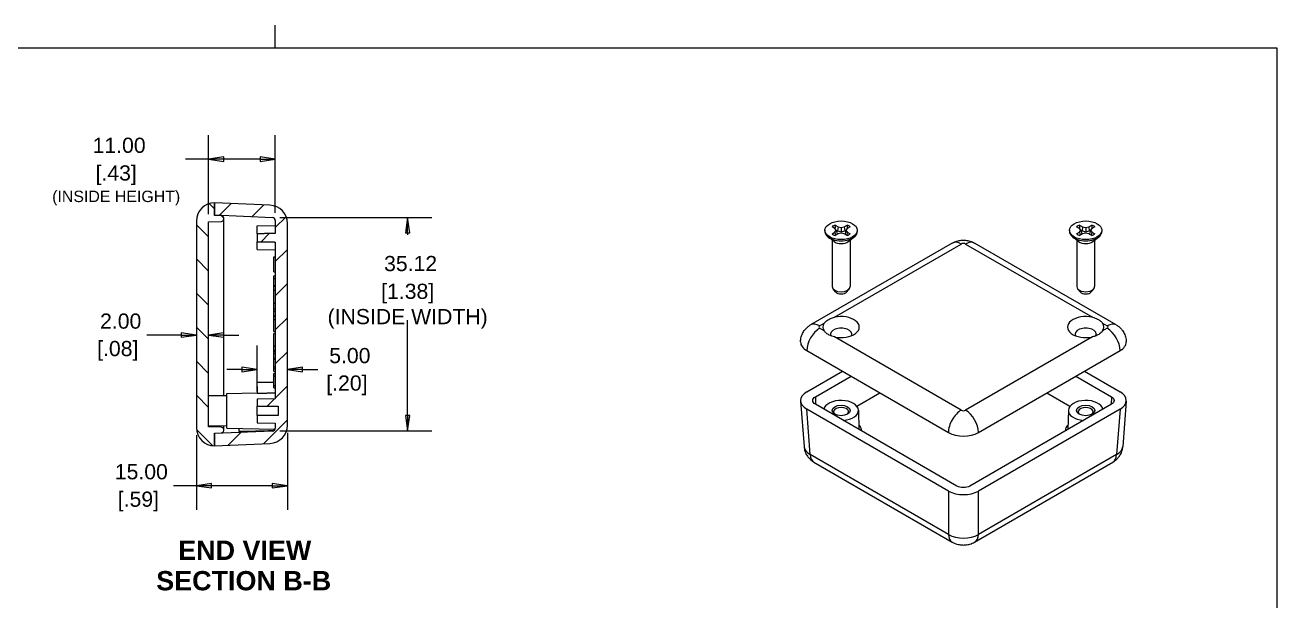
# Model space of a CAD drawing. Header units: millimetres. Extents: x 6 to 343, y 6 to 264.
# Drawn here: x 133.4 to 339.7, y 169.3 to 264.1 of the extents above; entities that cross this region are included whole.
import ezdxf

# ---------------------------------------------------------------- set-up
doc = ezdxf.new("R2010")
doc.units = ezdxf.units.MM
doc.header["$LTSCALE"] = 1.25
for name, color, linetype, lineweight in [('Dimension (ANSI)', 7, 'Continuous', 9), ('Hatch (ANSI)', 7, 'Continuous', 9), ('Sketch Geometry (ANSI)', 7, 'Continuous', 9), ('Symbol (ANSI)', 7, 'Continuous', 9), ('Visible (ANSI)', 7, 'Continuous', 9), ('Visible Narrow (ANSI)', 7, 'Continuous', 9)]:
    doc.layers.add(name, color=color, linetype=linetype, lineweight=lineweight)
doc.styles.add('Label Text (ANSI)', font='arialbd.ttf')
doc.styles.add('Note Text (ANSI)', font='arial.ttf')
doc.dimstyles.new('Default - mm (ANSI)', dxfattribs={"dimscale": 1.25, "dimtxt": 2, "dimasz": 2, "dimexe": 3.175, "dimexo": 1, "dimgap": 0.8, "dimtad": 0, "dimtih": 1, "dimtoh": 1, "dimrnd": 1e-08, "dimzin": 4, "dimdsep": 46, "dimtxsty": 'Note Text (ANSI)', "dimblk": 'Filled-1', "dimcen": 0.09, "dimdle": 10, "dimclrd": 256, "dimclre": 256, "dimclrt": 256, "dimadec": 1, "dimazin": 0, "dimtfac": 1.524, "dimtofl": 0, "dimtmove": 0, "dimatfit": 3, "dimfxl": 1, "dimtolj": 1, "dimtzin": 0, "dimlwd": -1, "dimlwe": -1, "dimarcsym": 0})

# ---------------------------------------------------------------- blocks, each defined once
blk = doc.blocks.new('Borders Default Border')
at = {"layer": 'Sketch Geometry (ANSI)'}
blk.add_line((139.7, 208.28), (139.7, 211.3), dxfattribs=at)
at = {"layer": 'Sketch Geometry (ANSI)', "flags": 128}
blk.add_lwpolyline([(7.62, 7.62), (7.62, 208.28), (271.78, 208.28), (271.78, 7.62), (7.62, 7.62)], dxfattribs=at)
blk = doc.blocks.new('Filled-1')
at = {"color": 0}
for p, q in [((0, 0), (-1, 0.15)), ((-1, 0.15), (-1, -0.15)), ((-1, 0), (0, 0)), ((-1, -0.15), (0, 0))]:
    blk.add_line(p, q, dxfattribs=at)
at = {"color": 0, "flags": 128}
blk.add_lwpolyline([(-1, -0.15), (0, 0), (-1, 0.15), (-1, -0.15)], dxfattribs=at)
at = {"color": 0}
blk.add_solid([(-1, -0.15), (0, 0), (-1, 0.15), (-1, -0.15)], dxfattribs=at)
blk = doc.blocks.new('*D9')
at = {"layer": 'Defpoints', "color": 0, "transparency": 16777216}
for p in [(174.66, 242.04), (163.66, 231.72), (174.66, 231.94)]:
    blk.add_point(p, dxfattribs=at)
at = {"layer": 'Dimension (ANSI)', "transparency": 16777216}
for p, q in [((163.66, 232.97), (163.66, 246)), ((174.66, 233.19), (174.66, 246)), ((163.66, 242.04), (159.86, 242.04)), ((172.16, 242.04), (166.16, 242.04))]:
    blk.add_line(p, q, dxfattribs=at)
at = {"layer": 'Dimension (ANSI)', "transparency": 16777216, "xscale": 2.5, "yscale": 2.5, "zscale": 2.5, "rotation": 180}
blk.add_blockref('Filled-1', (163.66, 242.04), dxfattribs=at)
at = {"layer": 'Dimension (ANSI)', "transparency": 16777216, "xscale": 2.5, "yscale": 2.5, "zscale": 2.5}
blk.add_blockref('Filled-1', (174.66, 242.04), dxfattribs=at)
at = {"layer": 'Dimension (ANSI)', "transparency": 16777216, "char_height": 2.5, "attachment_point": 5, "style": 'Note Text (ANSI)'}
for s, insert in [('\\A1; 11.00', (148.44, 244.31)), ('\\A1;[.43]{\\P\\fArial|b0|i0;\\H1.8750;(INSIDE HEIGHT)}', (148.44, 237.72))]:
    blk.add_mtext(s, dxfattribs=dict(at, insert=insert))
blk = doc.blocks.new('*D10')
at = {"layer": 'Defpoints', "color": 0, "transparency": 16777216}
for p in [(174.18, 232.44), (174.18, 197.33), (196.47, 197.33)]:
    blk.add_point(p, dxfattribs=at)
at = {"layer": 'Dimension (ANSI)', "transparency": 16777216}
for p, q in [((175.43, 232.44), (200.44, 232.44)), ((196.47, 229.94), (196.47, 229.56)), ((196.47, 199.83), (196.47, 215.55)), ((175.43, 197.33), (200.44, 197.33))]:
    blk.add_line(p, q, dxfattribs=at)
at = {"layer": 'Dimension (ANSI)', "transparency": 16777216, "xscale": 2.5, "yscale": 2.5, "zscale": 2.5}
for p, rotation in [((196.47, 232.44), 90), ((196.47, 197.33), 270)]:
    blk.add_blockref('Filled-1', p, dxfattribs=dict(at, rotation=rotation))
at = {"layer": 'Dimension (ANSI)', "transparency": 16777216, "char_height": 2.5, "attachment_point": 5, "style": 'Note Text (ANSI)'}
for s, insert in [('\\A1; 35.12{\\fArial|b0|i0;\\H1.9108;}', (196.47, 224.84)), ('\\A1;[1.38]{\\P(INSIDE WIDTH)}', (196.47, 217.83))]:
    blk.add_mtext(s, dxfattribs=dict(at, insert=insert))
blk = doc.blocks.new('*D32')
at = {"layer": 'Defpoints', "color": 0, "transparency": 16777216}
for p in [(161.66, 217.77), (163.66, 217.77), (161.66, 213.09)]:
    blk.add_point(p, dxfattribs=at)
at = {"layer": 'Dimension (ANSI)', "transparency": 16777216}
for p, q in [((159.16, 213.09), (153.5, 213.09)), ((166.16, 213.09), (168.66, 213.09))]:
    blk.add_line(p, q, dxfattribs=at)
at = {"layer": 'Dimension (ANSI)', "transparency": 16777216, "xscale": 2.5, "yscale": 2.5, "zscale": 2.5}
blk.add_blockref('Filled-1', (161.66, 213.09), dxfattribs=at)
at = {"layer": 'Dimension (ANSI)', "transparency": 16777216, "xscale": 2.5, "yscale": 2.5, "zscale": 2.5, "rotation": 180}
blk.add_blockref('Filled-1', (163.66, 213.09), dxfattribs=at)
at = {"layer": 'Dimension (ANSI)', "transparency": 16777216, "char_height": 2.5, "attachment_point": 5, "style": 'Note Text (ANSI)'}
for s, insert in [('\\A1; 2.00', (148.7, 215.37)), ('\\A1;[.08]', (148.7, 210.49))]:
    blk.add_mtext(s, dxfattribs=dict(at, insert=insert))
blk = doc.blocks.new('*D33')
at = {"layer": 'Defpoints', "color": 0, "transparency": 16777216}
for p in [(176.66, 198.25), (161.66, 197.86), (176.66, 188.29)]:
    blk.add_point(p, dxfattribs=at)
at = {"layer": 'Dimension (ANSI)', "transparency": 16777216}
for p, q in [((161.66, 196.61), (161.66, 184.32)), ((176.66, 197), (176.66, 184.32)), ((161.66, 188.29), (157.87, 188.29)), ((174.16, 188.29), (164.16, 188.29))]:
    blk.add_line(p, q, dxfattribs=at)
at = {"layer": 'Dimension (ANSI)', "transparency": 16777216, "xscale": 2.5, "yscale": 2.5, "zscale": 2.5, "rotation": 180}
blk.add_blockref('Filled-1', (161.66, 188.29), dxfattribs=at)
at = {"layer": 'Dimension (ANSI)', "transparency": 16777216, "xscale": 2.5, "yscale": 2.5, "zscale": 2.5}
blk.add_blockref('Filled-1', (176.66, 188.29), dxfattribs=at)
at = {"layer": 'Dimension (ANSI)', "transparency": 16777216, "char_height": 2.5, "attachment_point": 5, "style": 'Note Text (ANSI)'}
for s, insert in [('\\A1; 15.00', (152.1, 190.57)), ('\\A1;[.59]', (152.1, 185.69))]:
    blk.add_mtext(s, dxfattribs=dict(at, insert=insert))
blk = doc.blocks.new('*D38')
at = {"layer": 'Defpoints', "color": 0, "transparency": 16777216}
for p in [(176.66, 207.41), (171.66, 202.55), (176.66, 198.25)]:
    blk.add_point(p, dxfattribs=at)
at = {"layer": 'Dimension (ANSI)', "transparency": 16777216}
for p, q in [((171.66, 203.8), (171.66, 211.38)), ((169.16, 207.41), (166.66, 207.41)), ((179.16, 207.41), (181.66, 207.41))]:
    blk.add_line(p, q, dxfattribs=at)
at = {"layer": 'Dimension (ANSI)', "transparency": 16777216, "xscale": 2.5, "yscale": 2.5, "zscale": 2.5}
blk.add_blockref('Filled-1', (171.66, 207.41), dxfattribs=at)
at = {"layer": 'Dimension (ANSI)', "transparency": 16777216, "xscale": 2.5, "yscale": 2.5, "zscale": 2.5, "rotation": 180}
blk.add_blockref('Filled-1', (176.66, 207.41), dxfattribs=at)
at = {"layer": 'Dimension (ANSI)', "transparency": 16777216, "char_height": 2.5, "attachment_point": 5, "style": 'Note Text (ANSI)'}
for s, insert in [('\\A1; 5.00', (186.46, 209.69)), ('\\A1;[.20]', (186.46, 204.81))]:
    blk.add_mtext(s, dxfattribs=dict(at, insert=insert))

msp = doc.modelspace()

# ---------------------------------------------------------------- hatches: boundary and pattern name
at = {"layer": 'Hatch (ANSI)'}
h = msp.add_hatch(dxfattribs=at)
h.set_pattern_fill('ANSI31', color=256, scale=31.75, angle=90.00021, style=0)
h.set_pattern_definition([(135.0002, (0, 0), (-2.80632, -2.80634), [])])
edge = h.paths.add_edge_path()
edge.add_ellipse((165.7559, 197.5183), major_axis=(0, 0.4), ratio=1, start_angle=270, end_angle=358)
edge.add_line((165.7699, 197.918), (163.6559, 197.9918))
edge.add_line((163.6559, 197.9918), (163.6559, 231.722))
edge.add_line((163.6559, 231.722), (165.7699, 231.7958))
edge.add_ellipse((165.7559, 232.1956), major_axis=(0.3998, 0.014), ratio=1, start_angle=270, end_angle=358)
edge.add_line((166.1559, 232.1956), (166.1559, 232.3183))
edge.add_ellipse((165.7559, 232.3183), major_axis=(0, 0.4), ratio=1, start_angle=270, end_angle=358)
edge.add_line((165.7699, 232.718), (164.6559, 232.7569))
edge.add_line((164.6559, 232.7569), (164.6559, 232.8569))
edge.add_line((164.6559, 232.8569), (164.6559, 234.8569))
edge.add_ellipse((164.6559, 231.8569), major_axis=(-3, 0), ratio=1, start_angle=270, end_angle=360)
edge.add_line((161.6559, 231.8569), (161.6559, 197.8569))
edge.add_ellipse((164.6559, 197.8569), major_axis=(0, -3), ratio=1, start_angle=270, end_angle=360)
edge.add_line((164.6559, 194.8569), (164.6559, 196.8569))
edge.add_line((164.6559, 196.8569), (164.6559, 196.9569))
edge.add_line((164.6559, 196.9569), (165.7699, 196.9958))
edge.add_ellipse((165.7559, 197.3956), major_axis=(0.3998, 0.014), ratio=1, start_angle=270, end_angle=358)
edge.add_line((166.1559, 197.3956), (166.1559, 197.5183))
h = msp.add_hatch(dxfattribs=at)
h.set_pattern_fill('ANSI31', color=256, scale=31.75, style=0)
h.set_pattern_definition([(45, (0, 0), (-2.80633, 2.80633), [])])
edge = h.paths.add_edge_path()
edge.add_line((175.1559, 199.8569), (171.6559, 199.8569))
edge.add_line((171.6559, 199.8569), (171.6559, 198.6593))
edge.add_line((171.6559, 198.6593), (174.6559, 198.6069))
edge.add_line((174.6559, 198.6069), (174.6559, 197.7722))
edge.add_ellipse((174.1559, 197.7722), major_axis=(0, -0.5), ratio=1, start_angle=2.5, end_angle=90, ccw=False)
edge.add_line((174.1777, 197.2726), (164.6559, 196.8569))
edge.add_line((164.6559, 196.8569), (164.6559, 194.8569))
edge.add_line((164.6559, 194.8569), (173.7868, 195.2556))
edge.add_ellipse((173.6559, 198.2527), major_axis=(2.9971, 0.1309), ratio=1, start_angle=270, end_angle=357.5)
edge.add_line((176.6559, 198.2527), (176.6559, 231.4611))
edge.add_ellipse((173.6559, 231.4611), major_axis=(0, 3), ratio=1, start_angle=270, end_angle=357.5)
edge.add_line((173.7868, 234.4582), (164.6559, 234.8569))
edge.add_line((164.6559, 234.8569), (164.6559, 232.8569))
edge.add_line((164.6559, 232.8569), (174.1777, 232.4412))
edge.add_ellipse((174.1559, 231.9417), major_axis=(0.4995, -0.0218), ratio=1, start_angle=2.5, end_angle=90, ccw=False)
edge.add_line((174.6559, 231.9417), (174.6559, 229.8115))
edge.add_line((174.6559, 229.8115), (171.6559, 229.7554))
edge.add_line((171.6559, 229.7554), (171.6559, 228.4584))
edge.add_spline(control_points=[(171.6559, 228.4584), (173.0938, 228.4314), (174.6559, 228.4024)], knot_values=[0, 0, 0, 0.30005231, 0.30005231, 0.30005231], weights=[1, 1.00074972, 1], degree=2, periodic=0)
edge.add_line((174.6559, 228.4024), (174.6559, 202.6069))
edge.add_line((174.6559, 202.6069), (171.6559, 202.5545))
edge.add_line((171.6559, 202.5545), (171.6559, 201.3569))
edge.add_line((171.6559, 201.3569), (175.1559, 201.3569))
edge.add_line((175.1559, 201.3569), (175.1559, 199.8569))

# ---------------------------------------------------------------- linework, layer by layer
at = {"layer": 'Visible (ANSI)'}
for p, q in [((173.7868, 234.4582), (164.6559, 234.8569)), ((164.6559, 234.8569), (164.6559, 232.8569)), ((164.6559, 232.7569), (164.6559, 234.8569)), ((161.6559, 231.8569), (161.6559, 197.8569)), ((163.6559, 231.722), (165.7699, 231.7958)), ((163.6559, 197.9918), (163.6559, 231.722)), ((164.6559, 232.8569), (174.1777, 232.4412)), ((165.7699, 232.718), (164.6559, 232.7569)), ((166.1559, 232.1956), (166.1559, 232.3183)), ((166.1559, 231.3569), (166.1559, 232.1956)), ((166.1559, 203.0633), (166.1559, 231.3569)), ((171.6559, 231.0545), (174.6559, 231.1069)), ((174.6559, 231.9417), (174.6559, 229.8115)), ((176.6559, 198.2527), (176.6559, 231.4611)), ((266.904, 231.2006), (267.389, 230.9206)), ((268.4165, 230.9206), (268.9015, 231.2006)), ((307.2091, 231.2006), (307.6941, 230.9206)), ((308.7216, 230.9206), (309.2066, 231.2006)), ((171.6559, 229.7554), (171.6559, 231.0545)), ((171.6559, 229.7554), (171.6559, 228.4584)), ((265.2358, 230.3336), (265.2358, 230.1263)), ((266.7407, 228.4821), (265.7991, 229.1798)), ((266.8861, 230.6303), (266.4011, 230.9103)), ((266.4011, 229.757), (266.8861, 230.037)), ((267.1125, 230.3336), (266.8861, 230.6303)), ((266.8861, 230.037), (267.1125, 230.3336)), ((266.8861, 230.037), (266.9756, 229.508)), ((267.389, 229.7467), (266.904, 229.4667)), ((267.0924, 230.36), (267.3118, 230.2333)), ((267.1125, 230.3336), (267.2593, 229.7115)), ((267.2052, 229.6406), (267.2593, 229.7115)), ((267.389, 230.9206), (267.3118, 230.2333)), ((267.3118, 230.2333), (267.9028, 230.083)), ((267.389, 230.9206), (267.9028, 230.7899)), ((267.9028, 229.8774), (267.389, 229.7467)), ((267.9028, 230.7899), (268.4165, 230.9206)), ((267.9028, 230.7899), (267.9028, 230.083)), ((267.9028, 230.083), (268.4937, 230.2333)), ((268.4165, 229.7467), (267.9028, 229.8774)), ((268.4165, 230.9206), (268.4937, 230.2333)), ((268.9015, 229.4667), (268.4165, 229.7467)), ((268.4937, 230.2333), (268.7131, 230.36)), ((268.693, 230.3336), (268.5462, 229.7115)), ((268.5462, 229.7115), (268.6003, 229.6406)), ((268.9194, 230.6303), (268.693, 230.3336)), ((268.693, 230.3336), (268.9194, 230.037)), ((268.9194, 230.037), (268.8299, 229.508)), ((269.4044, 230.9103), (268.9194, 230.6303)), ((268.9194, 230.037), (269.4044, 229.757)), ((269.0648, 228.4821), (270.0064, 229.1798)), ((270.5698, 230.3336), (270.5698, 230.1263)), ((305.5408, 230.3336), (305.5408, 230.1263)), ((307.0458, 228.4821), (306.1042, 229.1798)), ((307.1912, 230.6303), (306.7062, 230.9103)), ((306.7062, 229.757), (307.1912, 230.037)), ((307.4176, 230.3336), (307.1912, 230.6303)), ((307.1912, 230.037), (307.4176, 230.3336)), ((307.1912, 230.037), (307.2807, 229.508)), ((307.6941, 229.7467), (307.2091, 229.4667)), ((307.3975, 230.36), (307.6169, 230.2333)), ((307.4176, 230.3336), (307.5644, 229.7115)), ((307.5103, 229.6406), (307.5644, 229.7115)), ((307.6941, 230.9206), (307.6169, 230.2333)), ((307.6169, 230.2333), (308.2078, 230.083)), ((307.6941, 230.9206), (308.2078, 230.7899)), ((308.2078, 229.8774), (307.6941, 229.7467)), ((308.2078, 230.7899), (308.7216, 230.9206)), ((308.2078, 230.7899), (308.2078, 230.083)), ((308.2078, 230.083), (308.7988, 230.2333)), ((308.7216, 229.7467), (308.2078, 229.8774)), ((308.7216, 230.9206), (308.7988, 230.2333)), ((309.2066, 229.4667), (308.7216, 229.7467)), ((308.7988, 230.2333), (309.0182, 230.36)), ((308.9981, 230.3336), (308.8513, 229.7115)), ((308.8513, 229.7115), (308.9054, 229.6406)), ((309.2245, 230.6303), (308.9981, 230.3336)), ((308.9981, 230.3336), (309.2245, 230.037)), ((309.2245, 230.037), (309.135, 229.508)), ((309.7094, 230.9103), (309.2245, 230.6303)), ((309.2245, 230.037), (309.7094, 229.757)), ((309.3699, 228.4821), (310.3115, 229.1798)), ((310.8748, 230.3336), (310.8748, 230.1263)), ((171.6559, 227.1593), (171.6559, 228.4584)), ((171.6559, 227.1593), (174.6559, 227.1069)), ((174.6559, 228.4024), (174.6559, 202.6069)), ((286.2017, 228.2243), (262.8672, 214.7521)), ((266.4296, 228.7127), (266.4296, 221.0633)), ((269.376, 228.7127), (269.376, 221.0633)), ((313.2434, 214.7521), (289.9089, 228.2243)), ((306.7346, 228.7127), (306.7346, 221.0633)), ((309.681, 228.7127), (309.681, 221.0633)), ((174.4059, 224.5632), (174.4059, 225.9603)), ((174.4059, 225.9603), (174.6559, 225.9603)), ((174.4059, 223.4793), (174.4059, 224.5632)), ((174.4059, 223.4793), (174.6559, 223.4793)), ((174.4059, 222.4069), (174.4059, 222.8139)), ((174.4059, 222.8139), (174.6559, 222.8139)), ((174.4059, 221.2602), (174.4059, 222.4069)), ((174.4059, 222.4069), (174.6559, 222.4069)), ((174.4059, 221.1436), (174.4059, 221.2602)), ((174.4059, 221.2602), (174.6559, 221.2602)), ((174.4059, 220.4987), (174.4059, 221.1436)), ((174.4059, 221.1436), (174.6559, 221.1436)), ((174.4059, 219.7625), (174.4059, 220.4987)), ((174.4059, 220.4987), (174.6559, 220.4987)), ((174.4059, 218.3334), (174.4059, 219.7625)), ((266.9827, 220.1923), (266.5687, 220.7024)), ((268.8228, 220.1923), (269.2368, 220.7024)), ((307.2878, 220.1923), (306.8738, 220.7024)), ((309.1279, 220.1923), (309.5419, 220.7024)), ((174.4059, 218.3334), (174.6559, 218.3334)), ((174.4059, 217.3821), (174.4059, 218.3334)), ((174.4059, 217.014), (174.4059, 217.3821)), ((174.4059, 217.3821), (174.6559, 217.3821)), ((174.4059, 216.2777), (174.4059, 217.014)), ((174.4059, 217.014), (174.6559, 217.014)), ((174.4059, 216.1714), (174.4059, 216.2777)), ((174.4059, 216.2777), (174.6559, 216.2777)), ((174.4059, 215.6558), (174.4059, 216.1714)), ((174.4059, 216.1714), (174.6559, 216.1714)), ((174.4059, 215.418), (174.4059, 215.6558)), ((174.4059, 215.6558), (174.6559, 215.6558)), ((174.4059, 214.6314), (174.4059, 215.418)), ((174.4059, 213.6664), (174.4059, 214.6314)), ((174.4059, 213.6664), (174.6559, 213.6664)), ((174.4059, 213.0879), (174.4059, 213.3257)), ((174.4059, 213.3257), (174.6559, 213.3257)), ((174.4059, 212.3013), (174.4059, 213.0879)), ((174.4059, 211.3364), (174.4059, 212.3013)), ((174.4059, 210.5784), (174.4059, 211.3364)), ((174.4059, 211.3364), (174.6559, 211.3364)), ((174.4059, 210.392), (174.4059, 210.5784)), ((174.4059, 210.5784), (174.6559, 210.5784)), ((262.2459, 210.521), (285.5804, 197.0488)), ((290.5302, 197.0488), (313.8647, 210.521)), ((174.4059, 210.0239), (174.4059, 210.392)), ((174.4059, 210.392), (174.6559, 210.392)), ((174.4059, 209.2876), (174.4059, 210.0239)), ((174.4059, 210.0239), (174.6559, 210.0239)), ((174.4059, 209.0921), (174.4059, 209.2876)), ((174.4059, 209.2876), (174.6559, 209.2876)), ((174.4059, 207.8345), (174.4059, 209.0921)), ((174.4059, 209.0921), (174.6559, 209.0921)), ((174.4059, 207.5052), (174.4059, 207.8345)), ((174.4059, 207.8345), (174.6559, 207.8345)), ((174.4059, 207.0845), (174.4059, 207.5052)), ((174.4059, 207.5052), (174.6559, 207.5052)), ((174.4059, 207.0845), (174.6559, 207.0845)), ((174.4059, 206.3528), (174.4059, 206.7507)), ((174.4059, 206.7507), (174.6559, 206.7507)), ((174.4059, 204.7979), (174.4059, 206.3528)), ((174.4059, 206.3528), (174.6559, 206.3528)), ((262.2435, 203.736), (268.1207, 207.1292)), ((263.6578, 202.9195), (269.535, 206.3127)), ((306.5756, 206.3127), (312.4528, 202.9195)), ((307.9898, 207.1292), (313.8671, 203.736)), ((171.6559, 205.3045), (174.4059, 205.3525)), ((171.6559, 204.6069), (171.6559, 205.3045)), ((171.6559, 204.6069), (171.6559, 203.4706)), ((174.4059, 204.4), (174.4059, 204.7979)), ((174.4059, 204.7979), (174.6559, 204.7979)), ((174.4059, 204.4), (174.6559, 204.4)), ((166.6559, 203.0545), (163.6559, 203.1069)), ((166.6559, 203.4673), (171.6559, 203.5545)), ((166.6559, 197.7465), (166.6559, 203.4673)), ((174.6559, 202.6069), (171.6559, 202.5545)), ((171.6559, 202.5545), (171.6559, 201.3569)), ((261.2221, 202.2205), (261.7893, 194.7212)), ((270.5048, 201.3613), (274.3079, 203.557)), ((301.8027, 203.557), (305.6058, 201.3613)), ((314.8884, 202.2205), (314.3213, 194.7212)), ((171.6559, 201.3569), (175.1559, 201.3569)), ((171.6559, 199.8569), (171.6559, 201.3569)), ((175.1559, 201.3569), (175.1559, 199.8569)), ((285.5828, 187.4061), (262.2435, 200.881)), ((286.997, 188.2226), (263.6578, 201.6975)), ((270.7629, 200.6959), (270.83, 197.5566)), ((312.4528, 201.6975), (289.1136, 188.2226)), ((313.8671, 200.881), (290.5278, 187.4061)), ((305.3477, 200.6959), (305.2806, 197.5566)), ((166.6559, 198.1593), (163.6559, 198.1069)), ((166.1559, 197.5183), (166.1559, 198.1505)), ((175.1559, 199.8569), (171.6559, 199.8569)), ((171.6559, 199.8569), (171.6559, 198.6593)), ((171.6559, 198.6593), (174.6559, 198.6069)), ((174.6559, 198.6069), (174.6559, 197.7722)), ((165.7699, 197.918), (163.6559, 197.9918)), ((174.1777, 197.2726), (164.6559, 196.8569)), ((164.6559, 196.9569), (165.7699, 196.9958)), ((164.6559, 194.8569), (164.6559, 196.9569)), ((164.6559, 196.8569), (164.6559, 194.8569)), ((166.1559, 197.3956), (166.1559, 197.5183)), ((166.6559, 197.7465), (174.628, 197.6074)), ((168.6559, 197.7116), (168.6559, 197.1817)), ((164.6559, 194.8569), (173.7868, 195.2556)), ((263.4266, 192.158), (286.2021, 179.0086)), ((289.9085, 179.0086), (312.684, 192.158))]:
    msp.add_line(p, q, dxfattribs=at)
for centre, radius, start, end in [((164.6559, 231.8569), 3, 90, 180), ((173.6559, 231.4611), 3, 0, 87.5), ((165.7559, 232.3183), 0.4, 0, 88), ((165.7559, 232.1956), 0.4, 272, 0), ((174.1559, 231.9417), 0.5, 0, 87.5), ((173.6559, 198.2527), 3, 272.5, 0), ((164.6559, 197.8569), 3, 180, 270), ((165.7559, 197.5183), 0.4, 0, 88), ((165.7559, 197.3956), 0.4, 272, 0), ((174.1559, 197.7722), 0.5, 272.5, 0)]:
    msp.add_arc(centre, radius, start, end, dxfattribs=at)
for centre, major_axis in [((267.9028, 230.3336), (-2.667, 0)), ((308.2078, 230.3336), (-2.667, 0)), ((267.9028, 200.6755), (-1.5, 0)), ((308.2078, 200.6755), (-1.5, 0))]:
    msp.add_ellipse(centre, major_axis=major_axis, ratio=0.57735027, dxfattribs=at)
for centre, major_axis, ratio, start_param, end_param in [((267.9028, 230.3336), (1.8034, 0), 0.57735027, 2.15771072, 2.55467826), ((267.9028, 230.3336), (1.8034, 0), 0.57735027, 0.58691439, 0.98388194), ((308.2078, 230.3336), (1.8034, 0), 0.57735027, 2.15771072, 2.55467826), ((308.2078, 230.3336), (1.8034, 0), 0.57735027, 0.58691439, 0.98388194), ((267.9028, 230.1263), (2.667, 0), 0.57735027, 3.14159265, 6.28318531), ((267.9028, 230.3336), (-1.8034, 0), 0.57735027, 0.58691439, 0.98388194), ((267.9028, 230.3336), (-1.8034, 0), 0.57735027, 2.15771072, 2.55467826), ((308.2078, 230.1263), (2.667, 0), 0.57735027, 3.14159265, 6.28318531), ((308.2078, 230.3336), (-1.8034, 0), 0.57735027, 0.58691439, 0.98388194), ((308.2078, 230.3336), (-1.8034, 0), 0.57735027, 2.15771072, 2.55467826), ((267.9028, 229.005), (-1.4732, 0), 0.57735027, 0.66197837, 2.47961428), ((308.2078, 229.005), (-1.4732, 0), 0.57735027, 0.66197837, 2.47961428), ((267.9028, 221.0633), (1.4732, 0), 0.57735027, 3.14159267, 6.28318531), ((308.2078, 221.0633), (1.4732, 0), 0.57735027, 3.14159265, 6.28318531), ((267.9028, 220.4411), (-1.016, 0), 0.57735027, 0.43814903, 2.70344362), ((308.2078, 220.4411), (-1.016, 0), 0.57735027, 0.43814903, 2.70344362), ((267.9028, 214.3994), (-3, 0), 0.57735027, 5.90892501, 6.65744561), ((267.9028, 214.3994), (3, 0), 0.57735027, 4.33812868, 8.22824194), ((308.2078, 214.3994), (-3, 0), 0.57735027, 4.33812868, 8.22824194), ((308.2078, 214.3994), (3, 0), 0.57735027, 5.90892501, 6.65744561), ((267.9028, 213.2253), (1.75, 0), 0.57735027, 6.02721646, 9.6823715), ((308.2078, 213.2253), (1.75, 0), 0.57735027, 6.02559177, 9.68074681), ((264.7208, 211.9499), (-3.5, 0), 0.57735027, 0, 0.78539816), ((311.3898, 211.9499), (3.5, 0), 0.57735027, 5.49778714, 6.28318531), ((264.7255, 202.3085), (-3.5067, 0), 0.57625282, 5.49873847, 7.06763214), ((267.9028, 200.6755), (-2.8604, 0), 0.57735027, 1.69784616, 6.15613548), ((308.2078, 200.6755), (-2.8604, 0), 0.57735027, 3.26864248, 7.7269318), ((311.3851, 202.3085), (3.5067, 0), 0.57625282, 5.49873847, 7.06763214), ((267.9028, 200.4407), (1.25, 0), 0.57735027, 5.74397356, 9.96398971), ((308.2078, 200.4407), (1.25, 0), 0.57735027, 5.74397356, 9.96398971), ((268.2563, 197.4095), (3, 0), 0.57735027, 6.2275148, 6.833237), ((307.8543, 197.4095), (-3, 0), 0.57735027, 5.73313362, 6.33885581), ((288.0553, 198.4777), (3.5, 0), 0.57735027, 3.92699082, 5.49778714), ((288.0553, 188.839), (-3.5, 0), 0.57844981, 0.78634949, 2.35524316)]:
    msp.add_ellipse(centre, major_axis=major_axis, ratio=ratio, start_param=start_param, end_param=end_param, dxfattribs=at)
for points, degree in [([(266.904, 231.2006), (266.897, 230.9045), (266.8919, 230.6226)], 2), ([(268.9015, 231.2006), (268.9085, 230.9045), (268.9136, 230.6226)], 2), ([(307.2091, 231.2006), (307.2021, 230.9045), (307.197, 230.6226)], 2), ([(309.2066, 231.2006), (309.2136, 230.9045), (309.2187, 230.6226)], 2), ([(174.6559, 203.5114), (173.1453, 203.491), (171.6559, 203.4706)], 2), ([(263.6578, 201.6975), (263.3798, 201.858), (263.0578, 202.3085), (263.3798, 202.759), (263.6578, 202.9195)], 3), ([(312.4528, 202.9195), (312.7308, 202.759), (313.0528, 202.3085), (312.7308, 201.858), (312.4528, 201.6975)], 3), ([(174.1777, 197.325), (172.372, 197.2733), (170.4526, 197.2247), (168.6559, 197.1817)], 3), ([(289.1136, 188.2226), (288.8356, 188.0621), (288.0553, 187.8762), (287.275, 188.0621), (286.997, 188.2226)], 3)]:
    msp.add_open_spline(points, degree=degree, dxfattribs=at)
for points in [[(174.6559, 229.8115), (173.0938, 229.7824), (171.6559, 229.7554)], [(171.6559, 228.4584), (173.0938, 228.4314), (174.6559, 228.4024)]]:
    msp.add_rational_spline(points, [1, 1.00074972069, 1], degree=2, dxfattribs=at)
for points, knots in [([(286.2017, 228.2243), (286.4744, 228.3817), (286.7333, 228.4843), (287.23, 228.6304), (287.4686, 228.6732), (287.9392, 228.7163), (288.1714, 228.7163), (288.642, 228.6732), (288.8806, 228.6304), (289.3773, 228.4843), (289.6362, 228.3817), (289.9089, 228.2243)], [0, 0, 0, 0, 0.31415927, 0.31415927, 0.62831853, 0.62831853, 0.9424778, 0.9424778, 1.25663706, 1.25663706, 1.57079633, 1.57079633, 1.57079633, 1.57079633]), ([(261.2208, 211.9499), (261.2208, 212.2371), (261.2611, 212.5237), (261.4065, 213.0538), (261.5107, 213.297), (261.751, 213.7239), (261.8866, 213.9081), (262.1653, 214.224), (262.3085, 214.356), (262.5912, 214.5806), (262.7309, 214.6734), (262.8672, 214.7521)], [5.497787144, 5.497787144, 5.497787144, 5.497787144, 5.654866776, 5.654866776, 5.811946409, 5.811946409, 5.969026042, 5.969026042, 6.126105675, 6.126105675, 6.283185307, 6.283185307, 6.283185307, 6.283185307]), ([(265.1104, 215.0326), (265.2269, 215.2038), (265.4044, 215.3676), (265.7961, 215.6246), (265.976, 215.7206), (266.3678, 215.8882), (266.5814, 215.9606), (266.806, 216.0115)], [0, 0, 0, 0, 0.095595867, 0.095595867, 0.160618187, 0.160618187, 0.225858643, 0.225858643, 0.225858643, 0.225858643]), ([(309.3046, 216.0115), (309.6012, 215.9443), (309.895, 215.8359), (310.3446, 215.6071), (310.5094, 215.5042), (310.7925, 215.2822), (310.912, 215.1623), (311.0002, 215.0326)], [0, 0, 0, 0, 0.095595867, 0.095595867, 0.160618187, 0.160618187, 0.225858643, 0.225858643, 0.225858643, 0.225858643]), ([(313.2434, 214.7521), (313.3797, 214.6734), (313.5194, 214.5806), (313.8021, 214.356), (313.9453, 214.224), (314.224, 213.9081), (314.3596, 213.7239), (314.5999, 213.297), (314.7041, 213.0538), (314.8495, 212.5237), (314.8898, 212.2371), (314.8898, 211.9499)], [1.570796327, 1.570796327, 1.570796327, 1.570796327, 1.727875959, 1.727875959, 1.884955592, 1.884955592, 2.042035225, 2.042035225, 2.199114858, 2.199114858, 2.35619449, 2.35619449, 2.35619449, 2.35619449]), ([(266.806, 212.7872), (266.5094, 212.8545), (266.2156, 212.9511), (265.7659, 213.1746), (265.6012, 213.2794), (265.3181, 213.5098), (265.1986, 213.6365), (265.1104, 213.7662)], [0, 0, 0, 0, 0.095595867, 0.095595867, 0.160618187, 0.160618187, 0.225858643, 0.225858643, 0.225858643, 0.225858643]), ([(311.0002, 213.7662), (310.8837, 213.5949), (310.7062, 213.4194), (310.3145, 213.1572), (310.1346, 213.0629), (309.7428, 212.9037), (309.5292, 212.8382), (309.3046, 212.7872)], [0, 0, 0, 0, 0.095595867, 0.095595867, 0.160618187, 0.160618187, 0.225858643, 0.225858643, 0.225858643, 0.225858643]), ([(174.6276, 197.6074), (174.6174, 197.5797), (174.6039, 197.5527), (174.5624, 197.4908), (174.5313, 197.4577), (174.451, 197.3973), (174.4015, 197.3717), (174.2931, 197.3365), (174.2361, 197.3267), (174.1777, 197.325)], [-0.0650952449, -0.0650952449, -0.0650952449, -0.0650952449, -0.0529232181, -0.0529232181, -0.0359967459, -0.0359967459, -0.0175572777, -0.0175572777, 0, 0, 0, 0]), ([(261.7893, 194.7212), (261.8097, 194.4515), (261.8652, 194.1884), (262.0276, 193.7062), (262.1338, 193.4872), (262.3702, 193.1021), (262.5, 192.9356), (262.7649, 192.6481), (262.8999, 192.527), (263.1664, 192.3191), (263.298, 192.2323), (263.4266, 192.158)], [0.043550396, 0.043550396, 0.043550396, 0.043550396, 0.191729684, 0.191729684, 0.339908973, 0.339908973, 0.488088261, 0.488088261, 0.636267549, 0.636267549, 0.784446837, 0.784446837, 0.784446837, 0.784446837]), ([(312.684, 192.158), (312.8126, 192.2323), (312.9442, 192.3191), (313.2107, 192.527), (313.3457, 192.6481), (313.6106, 192.9356), (313.7404, 193.1021), (313.9768, 193.4872), (314.083, 193.7062), (314.2454, 194.1884), (314.3009, 194.4515), (314.3213, 194.7212)], [-0.784446837, -0.784446837, -0.784446837, -0.784446837, -0.636267549, -0.636267549, -0.488088261, -0.488088261, -0.339908973, -0.339908973, -0.191729684, -0.191729684, -0.043550396, -0.043550396, -0.043550396, -0.043550396]), ([(286.2021, 179.0086), (286.4744, 178.8514), (286.7332, 178.7488), (287.2299, 178.6026), (287.4684, 178.5597), (287.9392, 178.5166), (288.1714, 178.5166), (288.6422, 178.5597), (288.8807, 178.6026), (289.3774, 178.7488), (289.6362, 178.8514), (289.9085, 179.0086)], [-0.78444684, -0.78444684, -0.78444684, -0.78444684, -0.4706681, -0.4706681, -0.15688937, -0.15688937, 0.15688937, 0.15688937, 0.4706681, 0.4706681, 0.78444684, 0.78444684, 0.78444684, 0.78444684])]:
    msp.add_open_spline(points, degree=3, knots=knots, dxfattribs=at)
at = {"layer": 'Visible Narrow (ANSI)'}
for p, q in [((266.806, 216.0115), (287.7017, 228.0757)), ((288.4089, 228.0757), (309.3046, 216.0115)), ((264.3672, 214.6035), (265.1104, 215.0326)), ((311.0002, 215.0326), (311.7434, 214.6035)), ((265.1104, 213.7662), (264.3672, 214.1953)), ((287.7017, 200.7231), (266.806, 212.7872)), ((309.3046, 212.7872), (288.4089, 200.7231)), ((311.7434, 214.1953), (311.0002, 213.7662)), ((263.6578, 202.9195), (263.704, 201.6708)), ((312.4528, 202.9195), (312.4066, 201.6708)), ((262.8073, 193.4257), (262.2435, 200.881)), ((313.8671, 200.881), (313.3033, 193.4257)), ((285.5828, 180.2762), (262.8073, 193.4257)), ((313.3033, 193.4257), (290.5278, 180.2762)), ((285.5828, 187.4061), (285.5828, 180.2762)), ((290.5278, 180.2762), (290.5278, 187.4061))]:
    msp.add_line(p, q, dxfattribs=at)
for centre, major_axis, ratio, start_param, end_param in [((287.7017, 225.6262), (-1.5, 2.5981), 0.57735027, 5.49778714, 6.28318531), ((288.0553, 227.8716), (0.5, 0), 0.57735027, 0.78539816, 2.35619449), ((288.4089, 225.6262), (1.5, 2.5981), 0.57735027, 0, 0.78539816), ((264.3672, 212.154), (-1.5, 2.5981), 0.57735027, 5.49778714, 6.28318531), ((264.7208, 214.3994), (-0.5, 0), 0.57735027, 5.49778714, 7.06858347), ((311.7434, 212.154), (1.5, 2.5981), 0.57735027, 0, 0.78539816), ((311.3898, 214.3994), (0.5, 0), 0.57735027, 5.49778714, 7.06858347), ((264.3672, 211.7458), (-1.5, -2.5981), 0.57735027, 3.92699082, 5.49778714), ((311.7434, 211.7458), (-1.5, 2.5981), 0.57735027, 3.92699082, 5.49778714), ((287.7017, 198.2736), (1.5, 2.5981), 0.57735027, 0.78539816, 2.35619449), ((288.0553, 200.9272), (-0.5, 0), 0.57735027, 0.78539816, 2.35619449), ((288.4089, 198.2736), (-1.5, 2.5981), 0.57735027, 3.92699082, 5.49778714), ((265.2812, 194.96), (-3.4928, -0.2263), 0.57652188, 0.00621957, 0.74711601), ((310.8294, 194.96), (3.4928, -0.2263), 0.57652188, 5.53606929, 6.27696574), ((264.9266, 194.7561), (-1.5, -2.5981), 0.57735027, 5.54142038, 6.28318531), ((311.184, 194.7561), (1.5, -2.5981), 0.57735027, 0, 0.74176493), ((287.7021, 181.6067), (-1.5, -2.5981), 0.57735027, 5.54142038, 6.28318531), ((288.0553, 181.8114), (-3.5, 0), 0.61969766, 0.78634949, 2.35524316), ((288.4085, 181.6067), (1.5, -2.5981), 0.57735027, 0, 0.74176493)]:
    msp.add_ellipse(centre, major_axis=major_axis, ratio=ratio, start_param=start_param, end_param=end_param, dxfattribs=at)

# ---------------------------------------------------------------- block references
at = {"xscale": 1.25, "yscale": 1.25, "zscale": 1.25}
msp.add_blockref('Borders Default Border', (0, 0), dxfattribs=at)

# ---------------------------------------------------------------- texts
at = {"layer": 'Symbol (ANSI)', "char_height": 3.175, "attachment_point": 7, "style": 'Label Text (ANSI)'}
for s, insert in [('END VIEW', (158.6642, 176.0682)), ('SECTION B-B', (155.0418, 171.016))]:
    msp.add_mtext(s, dxfattribs=dict(at, insert=insert))

# ---------------------------------------------------------------- dimensions: what is measured, and where the dimension line sits
at = {"layer": 'Dimension (ANSI)'}
for base, p1, p2, angle, text, override, picture, middle in [((174.6559, 242.0353), (163.6559, 231.722), (174.6559, 231.9417), 180, ' <>\\X[.43]{\\P\\fArial|b0|i0;\\H1.8750;(INSIDE HEIGHT)}', {"dimgap": 0.8, "dimtih": 0, "dimtoh": 0, "dimdec": 2, "dimpost": '\\X', "dimtol": 0, "dimlim": 0, "dimtp": 0, "dimtm": 0, "dimtdec": 2, "dimatfit": 2}, '*D9', (148.44, 242.0353)), ((196.467, 197.325), (174.1777, 232.4412), (174.1777, 197.325), 90, ' <>{\\fArial|b0|i0;\\H1.9108;}\\X[1.38]{\\P(INSIDE WIDTH)}', {"dimgap": 0.8, "dimdec": 2, "dimpost": '\\X', "dimtol": 0, "dimlim": 0, "dimtp": 0, "dimtm": 0, "dimtdec": 2, "dimatfit": 1}, '*D10', (196.467, 222.559)), ((161.6559, 213.0948), (163.6559, 217.7703), (161.6559, 217.7662), 180, ' <>\\X[.08]', {"dimgap": 0.8, "dimtih": 0, "dimtoh": 0, "dimdec": 2, "dimpost": '\\X', "dimse1": 1, "dimse2": 1, "dimtol": 0, "dimlim": 0, "dimtp": 0, "dimtm": 0, "dimtdec": 2, "dimatfit": 1}, '*D32', (148.6985, 213.0948)), ((176.6559, 207.414), (171.6559, 202.5545), (176.6559, 198.2527), 180, ' <>\\X[.20]', {"dimgap": 0.8, "dimtih": 0, "dimtoh": 0, "dimdec": 2, "dimpost": '\\X', "dimse2": 1, "dimtol": 0, "dimlim": 0, "dimtp": 0, "dimtm": 0, "dimtdec": 2, "dimatfit": 1}, '*D38', (186.4562, 207.414)), ((176.6559, 188.2906), (161.6559, 197.8569), (176.6559, 198.2527), 180, ' <>\\X[.59]', {"dimgap": 0.8, "dimtih": 0, "dimtoh": 0, "dimdec": 2, "dimpost": '\\X', "dimtol": 0, "dimlim": 0, "dimtp": 0, "dimtm": 0, "dimtdec": 2, "dimatfit": 2}, '*D33', (152.1034, 188.2906))]:
    dim = msp.add_linear_dim(base=base, p1=p1, p2=p2, angle=angle, text=text, dimstyle='Default - mm (ANSI)', override=override, dxfattribs=at)
    dim.commit()
    dim.dimension.update_dxf_attribs({"geometry": picture, "text_midpoint": middle, "dimtype": 160})

doc.saveas('drawing.dxf')
